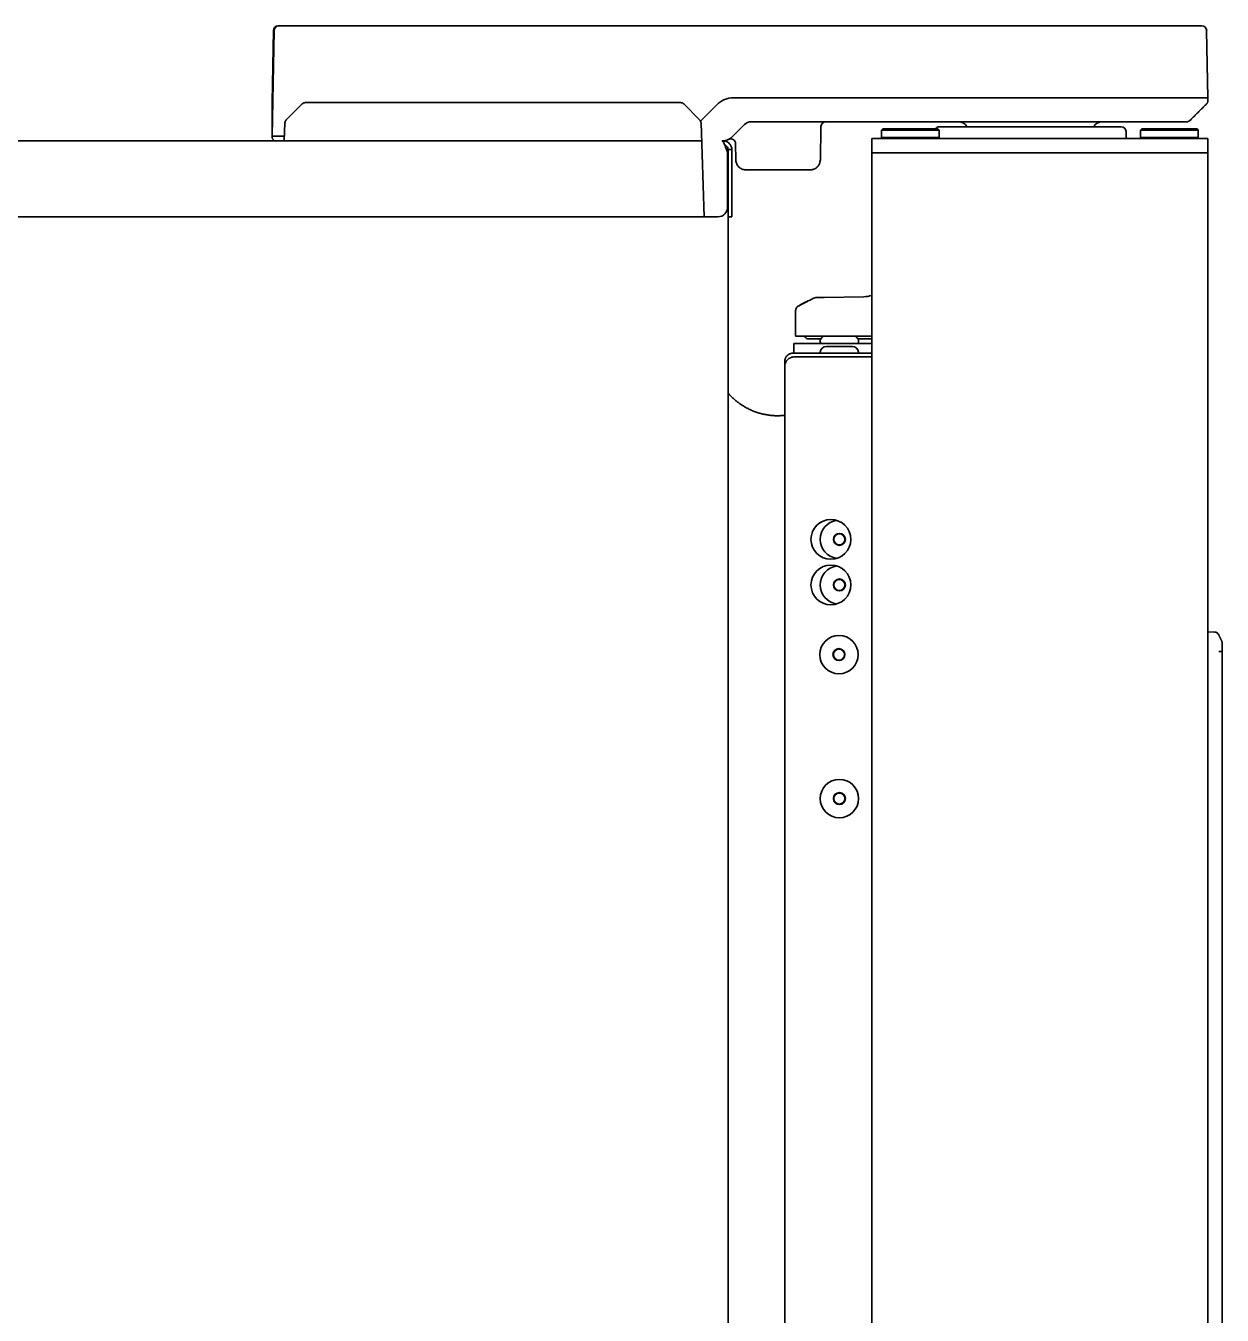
# Model space of a CAD drawing. Header units: inches. Extents: x 786 to 5755, y -850 to 3635.
# Drawn here: x 5439.4 to 5688.8, y 1846.5 to 2115.1 of the extents above; entities that cross this region are included whole.
import ezdxf

# ---------------------------------------------------------------- set-up
doc = ezdxf.new("R2010")
doc.units = ezdxf.units.IN
doc.layers.add('1', color=7, linetype='Continuous', true_color=0xffffff)

msp = doc.modelspace()

# ---------------------------------------------------------------- linework, layer by layer
at = {"layer": '1', "color": 7, "linetype": 'Continuous', "lineweight": 35}
for p, q in [((5492.12, 2115.13), (5492.04, 2115.13)), ((5497.76, 2115.13), (5492.14, 2115.13)), ((5574.79, 2115.13), (5497.76, 2115.13)), ((5583.42, 2115.13), (5578.35, 2115.13)), ((5678.76, 2115.13), (5586.93, 2115.13)), ((5684.52, 2115.13), (5678.76, 2115.13)), ((5491.02, 2114.15), (5490.76, 2099.25)), ((5491.14, 2114.15), (5490.76, 2092.13)), ((5685.76, 2100.13), (5685.51, 2114.15)), ((5493.68, 2095.55), (5496.97, 2098.84)), ((5499.26, 2099.13), (5497.67, 2099.13)), ((5574.26, 2099.13), (5499.26, 2099.13)), ((5575.85, 2099.13), (5574.26, 2099.13)), ((5576.55, 2098.84), (5579.84, 2095.55)), ((5580.02, 2095.29), (5583.4, 2098.67)), ((5586.93, 2100.13), (5678.76, 2100.13)), ((5678.76, 2100.13), (5685.76, 2100.13)), ((5685.75, 2099.42), (5685.76, 2100.13)), ((5490.76, 2097.93), (5490.76, 2093.45)), ((5493.39, 2094.88), (5493.26, 2091.13)), ((5580.81, 2075.33), (5580.13, 2094.88)), ((5590.59, 2095.13), (5591.47, 2095.13)), ((5591.47, 2095.13), (5678.76, 2095.13)), ((5605.12, 2094.15), (5605, 2087.09)), ((5617.76, 2093.38), (5618.01, 2093.63)), ((5617.76, 2093.38), (5629.76, 2093.38)), ((5617.76, 2091.88), (5617.76, 2093.38)), ((5629.51, 2093.63), (5618.01, 2093.63)), ((5629.51, 2093.63), (5629.76, 2093.38)), ((5629.76, 2093.38), (5629.76, 2091.88)), ((5629.81, 2094.1), (5648.76, 2094.1)), ((5648.76, 2094.1), (5667.71, 2094.1)), ((5668.71, 2093.14), (5668.76, 2091.63)), ((5671.76, 2093.38), (5672.01, 2093.63)), ((5671.76, 2093.38), (5683.76, 2093.38)), ((5671.76, 2091.88), (5671.76, 2093.38)), ((5683.51, 2093.63), (5672.01, 2093.63)), ((5683.51, 2093.63), (5683.76, 2093.38)), ((5683.76, 2093.38), (5683.76, 2091.88)), ((5580.26, 2091.13), (4586.81, 2091.13)), ((5490.76, 2092.13), (5490.76, 2091.87)), ((5490.76, 2092.13), (5493.29, 2092.13)), ((5584.51, 2091.13), (5584.53, 2091.12)), ((5584.76, 2091.13), (5584.51, 2091.13)), ((5587.34, 2090.59), (5587.4, 2087.1)), ((5617.76, 2091.63), (5615.76, 2091.63)), ((5615.76, 2091.63), (5615.76, 2088.63)), ((5618.01, 2091.63), (5617.76, 2091.88)), ((5617.76, 2091.88), (5623.76, 2091.88)), ((5617.76, 2091.63), (5683.76, 2091.63)), ((5623.76, 2091.88), (5629.76, 2091.88)), ((5629.76, 2091.88), (5629.51, 2091.63)), ((5671.76, 2091.88), (5677.76, 2091.88)), ((5672.01, 2091.63), (5671.76, 2091.88)), ((5677.76, 2091.88), (5683.76, 2091.88)), ((5683.76, 2091.88), (5683.51, 2091.63)), ((5685.76, 2091.63), (5683.76, 2091.63)), ((5685.76, 2088.63), (5685.76, 2091.63)), ((5585.42, 2089.33), (5585.47, 2089.22)), ((5585.66, 2088.37), (5585.66, 2077.33)), ((5585.76, 2089.22), (5585.76, 2089.33)), ((5585.76, 2089.22), (5585.76, 2088.37)), ((5585.76, 2088.37), (5585.76, 2077.33)), ((5586.56, 2089.22), (5586.56, 2089.33)), ((5586.56, 2088.37), (5586.56, 2089.22)), ((5586.56, 2088.37), (5586.56, 2077.33)), ((5615.76, 2088.63), (5617.76, 2088.63)), ((5615.76, 2088.63), (5617.76, 2088.63)), ((5615.76, 1344.12), (5615.76, 2088.63)), ((5617.76, 2088.63), (5683.76, 2088.63)), ((5617.76, 2088.63), (5683.76, 2088.63)), ((5683.76, 2088.63), (5685.76, 2088.63)), ((5683.76, 2088.63), (5685.76, 2088.63)), ((5685.76, 1344.12), (5685.76, 2088.63)), ((5589.4, 2085.13), (5601.9, 2085.13)), ((5601.9, 2085.13), (5602.99, 2085.13)), ((5605, 2087.1), (5604.95, 2087.1)), ((5585.76, 2077.33), (5585.76, 2075.35)), ((5586.56, 2075.33), (5586.56, 2077.33)), ((4587.66, 2075.33), (5583.66, 2075.33)), ((5585.76, 1299.72), (5585.76, 2075.35)), ((5585.76, 2075.33), (5586.56, 2075.33)), ((5614.04, 2058.68), (5605.79, 2058.53)), ((5599.84, 2055.82), (5599.84, 2050.43)), ((5599.84, 2050.43), (5605.74, 2050.43)), ((5605.15, 2049.93), (5602.34, 2049.93)), ((5604.97, 2049.53), (5604.97, 2049.93)), ((5615.76, 2050.43), (5605.74, 2050.43)), ((5615.59, 2049.93), (5612.79, 2049.93)), ((5612.97, 2049.93), (5612.97, 2049.53)), ((5601.47, 2048.93), (5599.47, 2048.93)), ((5599.47, 2048.93), (5599.47, 2046.93)), ((5615.76, 2048.93), (5601.47, 2048.93)), ((5604.97, 2049.33), (5604.97, 2049.53)), ((5604.97, 2048.93), (5604.97, 2049.33)), ((5611.67, 2048.33), (5606.27, 2048.33)), ((5612.97, 2049.53), (5612.97, 2049.33)), ((5612.97, 2049.33), (5612.97, 2048.93)), ((5597.56, 2045.04), (5597.59, 2044.48)), ((5601.4, 2046.13), (5599.54, 2046.13)), ((5615.76, 2046.93), (5599.99, 2046.93)), ((5601.65, 2046.13), (5601.4, 2046.13)), ((5615.76, 2046.13), (5601.65, 2046.13)), ((5597.56, 2044.13), (5597.56, 1754.2)), ((5687.17, 1988.81), (5685.76, 1988.88)), ((5688.76, 1768.71), (5688.76, 1984.77))]:
    msp.add_line(p, q, dxfattribs=at)
for centre, radius in [((5607.19, 2008.12), 4.15), ((5608.97, 2008.12), 1.25), ((5608.97, 2008.12), 1.15), ((5607.19, 1998.62), 4.15), ((5608.97, 1998.62), 1.25), ((5608.97, 1998.62), 1.15), ((5608.88, 1984.11), 4), ((5608.88, 1984.11), 1.25), ((5608.88, 1984.11), 1.15), ((5608.97, 1954.12), 4), ((5608.97, 1954.12), 1.25), ((5608.97, 1954.12), 1.15)]:
    msp.add_circle(centre, radius, dxfattribs=at)
for centre, radius, start, end in [((5492.02, 2114.13), 1, 90, 179), ((5492.14, 2114.13), 1, 90, 179), ((5684.52, 2114.13), 1, 1, 90), ((5497.67, 2098.13), 1, 90, 135), ((5575.85, 2098.13), 1, 45, 90), ((5494.39, 2094.85), 1, 135, 178), ((5579.13, 2094.85), 1, 2, 45), ((5590.59, 2093.13), 2, 90, 135), ((5606.12, 2094.13), 1, 90, 179), ((5629.81, 2093.1), 1, 90, 148.0305), ((5633.79, 2093.13), 2, 29.0308, 90), ((5663.73, 2093.13), 2, 90, 150.9692), ((5667.71, 2093.1), 1, 2, 90), ((5491.51, 2091.88), 0.75, 181, 270), ((5586.34, 2090.57), 1, 1, 117.0987), ((5583.66, 2088.37), 2, 0, 25), ((5583.66, 2077.33), 2, 270, 0), ((5613.94, 2064.68), 6, 271, 287.6821), ((5601.48, 2049.93), 0.5, 30, 90), ((5602.34, 2050.43), 0.5, 210, 270), ((5609.17, 2047.31), 4.8, 139.458, 149.6988), ((5608.77, 2047.31), 4.8, 30.3012, 40.542), ((5615.59, 2050.43), 0.5, 270, 289.2694), ((5605.37, 2049.53), 0.4, 149.6988, 180), ((5605.37, 2049.33), 0.4, 180, 270), ((5606.27, 2047.03), 1.3, 90, 174.7841), ((5611.67, 2047.03), 1.3, 5.2159, 90), ((5612.57, 2049.33), 0.4, 270, 0), ((5612.57, 2049.53), 0.4, 0, 30.3012), ((5605.17, 2047.13), 0.2, 174.7841, 270), ((5612.77, 2047.13), 0.2, 270, 5.2159), ((5608.97, 2008.12), 4, 97.74, 262.2544), ((5608.97, 1998.62), 4, 97.74, 262.2544)]:
    msp.add_arc(centre, radius, start, end, dxfattribs=at)
at = {"layer": '1', "color": 7, "linetype": 'Continuous', "lineweight": 35, "extrusion": (0, 0, -1)}
for centre, major_axis, ratio, start_param, end_param in [((5492.12, 2114.13), (0, 1), 0.998849, 4.729842, 6.283185), ((5599.54, 2044.13), (0, 2), 0.990268, 4.712389, 6.283185), ((5687.12, 1987.81), (0.052, 0.999), 0.99998, 0, 1.065736)]:
    msp.add_ellipse(centre, major_axis=major_axis, ratio=ratio, start_param=start_param, end_param=end_param, dxfattribs=at)
at = {"layer": '1', "color": 7, "linetype": 'Continuous', "lineweight": 35}
for points, knots in [([(5578.35, 2115.13), (5578.05, 2115.13), (5577.76, 2115.13), (5577.16, 2115.13), (5576.87, 2115.13), (5575.98, 2115.13), (5575.38, 2115.13), (5574.79, 2115.13)], [0, 0, 0, 0, 0.25, 0.25, 0.5, 0.5, 1, 1, 1, 1]), ([(5586.93, 2115.13), (5586.35, 2115.13), (5585.76, 2115.13), (5584.88, 2115.13), (5584.59, 2115.13), (5584, 2115.13), (5583.71, 2115.13), (5583.42, 2115.13)], [0, 0, 0, 0, 0.5, 0.5, 0.75, 0.75, 1, 1, 1, 1]), ([(5490.76, 2099.25), (5490.76, 2099.25), (5490.76, 2099.12), (5490.76, 2098.65), (5490.76, 2098.32), (5490.76, 2097.93)], [0, 0, 0, 0, 0.5, 0.5, 1, 1, 1, 1]), ([(5685.75, 2099.42), (5685.75, 2099.37), (5685.74, 2099.32), (5685.72, 2099.23), (5685.71, 2099.18), (5685.67, 2099.09), (5685.65, 2099.05), (5685.59, 2098.97), (5685.56, 2098.93), (5685.53, 2098.9)], [0, 0, 0, 0, 0.25, 0.25, 0.5, 0.5, 0.75, 0.75, 1, 1, 1, 1]), ([(5678.76, 2095.13), (5678.8, 2095.13), (5678.84, 2095.13), (5678.93, 2095.13), (5678.97, 2095.13), (5679.09, 2095.13), (5679.18, 2095.13), (5679.3, 2095.13), (5679.34, 2095.13), (5679.42, 2095.13), (5679.46, 2095.13), (5679.58, 2095.13), (5679.66, 2095.13), (5679.81, 2095.13), (5679.89, 2095.13), (5680, 2095.13), (5680.04, 2095.13), (5680.11, 2095.13), (5680.14, 2095.13), (5680.25, 2095.13), (5680.32, 2095.13), (5680.45, 2095.13), (5680.51, 2095.13), (5680.63, 2095.13), (5680.68, 2095.13), (5680.77, 2095.13), (5680.79, 2095.13), (5680.84, 2095.13), (5680.87, 2095.13), (5680.94, 2095.13), (5680.98, 2095.13), (5681.04, 2095.13), (5681.06, 2095.13), (5681.1, 2095.13), (5681.12, 2095.13), (5681.15, 2095.13), (5681.16, 2095.13), (5681.19, 2095.13), (5681.21, 2095.13), (5681.23, 2095.13), (5681.25, 2095.13), (5681.27, 2095.13), (5681.28, 2095.13), (5681.29, 2095.13), (5681.3, 2095.13), (5681.32, 2095.13), (5681.32, 2095.13), (5681.33, 2095.13), (5681.34, 2095.13), (5681.34, 2095.13), (5681.34, 2095.13), (5681.34, 2095.13), (5681.34, 2095.13), (5681.34, 2095.13), (5681.34, 2095.13), (5681.34, 2095.13)], [0, 0, 0, 0, 0.03125, 0.03125, 0.0625, 0.0625, 0.125, 0.125, 0.15625, 0.15625, 0.1875, 0.1875, 0.25, 0.25, 0.3125, 0.3125, 0.34375, 0.34375, 0.375, 0.375, 0.4375, 0.4375, 0.5, 0.5, 0.5625, 0.5625, 0.59375, 0.59375, 0.625, 0.625, 0.6875, 0.6875, 0.71875, 0.71875, 0.75, 0.75, 0.78125, 0.78125, 0.8125, 0.8125, 0.84375, 0.84375, 0.875, 0.875, 0.90625, 0.90625, 0.9375, 0.9375, 0.96875, 0.96875, 0.984375, 0.984375, 0.992187, 0.992187, 1, 1, 1, 1]), ([(5681.34, 2095.13), (5681.41, 2095.13), (5681.48, 2095.14), (5681.6, 2095.16), (5681.67, 2095.18), (5681.79, 2095.23), (5681.85, 2095.26), (5681.95, 2095.34), (5682.01, 2095.38), (5682.05, 2095.42)], [0, 0, 0, 0, 0.25, 0.25, 0.5, 0.5, 0.75, 0.75, 1, 1, 1, 1]), ([(5681.35, 2095.13), (5681.41, 2095.13), (5681.48, 2095.14), (5681.6, 2095.16), (5681.67, 2095.18), (5681.79, 2095.23), (5681.85, 2095.26), (5681.96, 2095.34), (5682.01, 2095.38), (5682.05, 2095.42)], [0, 0, 0, 0, 0.25, 0.25, 0.5, 0.5, 0.75, 0.75, 1, 1, 1, 1]), ([(5584.52, 2091.13), (5584.62, 2091.13), (5584.71, 2091.14), (5584.91, 2091.16), (5585.1, 2091.18), (5585.29, 2091.23), (5585.41, 2091.27), (5585.43, 2091.27), (5585.48, 2091.29), (5585.5, 2091.3), (5585.57, 2091.32), (5585.62, 2091.34), (5585.76, 2091.4), (5585.93, 2091.48), (5586.1, 2091.58), (5586.22, 2091.66), (5586.28, 2091.7), (5586.34, 2091.75), (5586.38, 2091.78), (5586.4, 2091.8), (5586.5, 2091.87), (5586.57, 2091.94), (5586.64, 2092.01)], [0, 0, 0, 0, 0.125, 0.125, 0.25, 0.375, 0.375, 0.40625, 0.40625, 0.4375, 0.4375, 0.5, 0.5, 0.625, 0.75, 0.75, 0.8125, 0.84375, 0.84375, 0.875, 0.875, 1, 1, 1, 1]), ([(5584.53, 2091.12), (5584.57, 2091.12), (5584.61, 2091.1), (5584.68, 2091.04), (5584.72, 2091), (5584.79, 2090.9), (5584.83, 2090.84), (5584.9, 2090.71), (5584.94, 2090.63), (5585.01, 2090.47), (5585.05, 2090.38), (5585.12, 2090.19), (5585.16, 2090.09), (5585.23, 2089.88), (5585.27, 2089.77), (5585.34, 2089.55), (5585.38, 2089.44), (5585.42, 2089.33)], [0, 0, 0, 0, 0.125, 0.125, 0.25, 0.25, 0.375, 0.375, 0.5, 0.5, 0.625, 0.625, 0.75, 0.75, 0.875, 0.875, 1, 1, 1, 1]), ([(5584.91, 2091.12), (5584.91, 2091.13), (5584.9, 2091.13), (5584.89, 2091.13), (5584.88, 2091.13), (5584.87, 2091.13), (5584.86, 2091.13), (5584.85, 2091.13), (5584.84, 2091.13), (5584.83, 2091.13), (5584.81, 2091.13), (5584.8, 2091.13), (5584.79, 2091.13), (5584.78, 2091.13), (5584.77, 2091.13), (5584.76, 2091.13), (5584.76, 2091.13)], [0, 0, 0, 0, 0.070356, 0.140723, 0.211142, 0.28165, 0.352287, 0.42309, 0.494098, 0.565348, 0.636878, 0.708725, 0.780925, 0.853514, 0.926527, 1, 1, 1, 1]), ([(5586.56, 2089.33), (5586.56, 2089.44), (5586.55, 2089.55), (5586.51, 2089.77), (5586.48, 2089.88), (5586.4, 2090.09), (5586.35, 2090.19), (5586.23, 2090.38), (5586.16, 2090.47), (5586.01, 2090.63), (5585.93, 2090.71), (5585.75, 2090.84), (5585.65, 2090.9), (5585.45, 2091), (5585.35, 2091.04), (5585.13, 2091.1), (5585.02, 2091.12), (5584.91, 2091.12)], [0, 0, 0, 0, 0.125, 0.125, 0.25, 0.25, 0.375, 0.375, 0.5, 0.5, 0.625, 0.625, 0.75, 0.75, 0.875, 0.875, 1, 1, 1, 1]), ([(5585.76, 2089.33), (5585.76, 2089.46), (5585.74, 2089.58), (5585.65, 2089.81), (5585.58, 2089.92), (5585.41, 2090.1), (5585.31, 2090.17), (5585.16, 2090.25), (5585.13, 2090.26), (5585.09, 2090.27)], [0, 0, 0, 0, 0.302566, 0.302566, 0.605132, 0.605132, 0.907698, 0.907698, 1, 1, 1, 1]), ([(5589.4, 2085.13), (5589.27, 2085.13), (5589.14, 2085.14), (5588.89, 2085.19), (5588.76, 2085.23), (5588.4, 2085.38), (5588.18, 2085.52), (5587.81, 2085.89), (5587.66, 2086.1), (5587.51, 2086.46), (5587.47, 2086.58), (5587.42, 2086.84), (5587.4, 2086.97), (5587.4, 2087.1)], [0, 0, 0, 0, 0.125, 0.125, 0.25, 0.25, 0.5, 0.5, 0.75, 0.75, 0.875, 0.875, 1, 1, 1, 1]), ([(5604.95, 2087.1), (5604.95, 2087.09), (5604.95, 2087.07), (5604.94, 2087.05), (5604.94, 2087.03), (5604.94, 2087.01), (5604.94, 2086.99), (5604.94, 2086.96), (5604.94, 2086.94), (5604.94, 2086.92), (5604.93, 2086.9), (5604.93, 2086.88), (5604.93, 2086.85), (5604.92, 2086.83), (5604.92, 2086.81), (5604.92, 2086.79), (5604.91, 2086.76), (5604.91, 2086.74), (5604.9, 2086.72), (5604.9, 2086.7), (5604.89, 2086.68), (5604.89, 2086.65), (5604.88, 2086.63), (5604.88, 2086.61), (5604.87, 2086.59), (5604.87, 2086.56), (5604.86, 2086.54), (5604.85, 2086.52), (5604.85, 2086.5), (5604.84, 2086.48), (5604.83, 2086.45), (5604.82, 2086.43), (5604.81, 2086.41), (5604.81, 2086.39), (5604.8, 2086.37), (5604.79, 2086.34), (5604.78, 2086.32), (5604.77, 2086.3), (5604.76, 2086.28), (5604.75, 2086.26), (5604.74, 2086.24), (5604.73, 2086.22), (5604.72, 2086.19), (5604.71, 2086.17), (5604.7, 2086.15), (5604.68, 2086.13), (5604.67, 2086.11), (5604.66, 2086.09), (5604.65, 2086.07), (5604.64, 2086.05), (5604.62, 2086.03), (5604.61, 2086.01), (5604.6, 2085.99), (5604.58, 2085.97), (5604.57, 2085.95), (5604.55, 2085.93), (5604.54, 2085.91), (5604.52, 2085.89), (5604.51, 2085.87), (5604.49, 2085.85), (5604.48, 2085.83), (5604.46, 2085.81), (5604.45, 2085.79), (5604.43, 2085.78), (5604.41, 2085.76), (5604.4, 2085.74), (5604.38, 2085.72), (5604.36, 2085.71), (5604.35, 2085.69), (5604.34, 2085.68), (5604.32, 2085.67), (5604.31, 2085.65), (5604.3, 2085.64), (5604.28, 2085.63), (5604.27, 2085.62), (5604.25, 2085.6), (5604.24, 2085.59), (5604.22, 2085.58), (5604.2, 2085.56), (5604.19, 2085.55), (5604.17, 2085.53), (5604.15, 2085.52), (5604.13, 2085.51), (5604.11, 2085.49), (5604.09, 2085.48), (5604.07, 2085.47), (5604.05, 2085.45), (5604.03, 2085.44), (5604.01, 2085.42), (5603.99, 2085.41), (5603.96, 2085.4), (5603.94, 2085.38), (5603.92, 2085.37), (5603.89, 2085.35), (5603.87, 2085.34), (5603.84, 2085.33), (5603.81, 2085.32), (5603.79, 2085.3), (5603.76, 2085.29), (5603.73, 2085.28), (5603.7, 2085.27), (5603.67, 2085.25), (5603.64, 2085.24), (5603.61, 2085.23), (5603.58, 2085.22), (5603.55, 2085.21), (5603.51, 2085.2), (5603.48, 2085.19), (5603.45, 2085.19), (5603.41, 2085.18), (5603.38, 2085.17), (5603.34, 2085.16), (5603.3, 2085.16), (5603.27, 2085.15), (5603.23, 2085.15), (5603.19, 2085.14), (5603.15, 2085.14), (5603.11, 2085.13), (5603.07, 2085.13), (5603.03, 2085.13), (5603.01, 2085.13), (5602.99, 2085.13)], [0, 0, 0, 0, 0.007054, 0.014124, 0.021211, 0.028313, 0.035432, 0.042566, 0.049717, 0.056884, 0.064068, 0.071267, 0.078483, 0.085714, 0.092962, 0.100226, 0.107506, 0.114803, 0.122115, 0.129444, 0.136789, 0.144149, 0.151527, 0.15892, 0.166329, 0.173755, 0.181197, 0.188655, 0.196129, 0.203619, 0.211125, 0.218648, 0.226186, 0.233741, 0.241312, 0.248899, 0.256503, 0.264122, 0.271758, 0.27941, 0.287078, 0.294762, 0.302462, 0.310179, 0.317912, 0.32566, 0.333425, 0.341207, 0.349004, 0.356817, 0.364647, 0.372493, 0.380355, 0.388233, 0.396128, 0.404038, 0.411965, 0.419908, 0.427867, 0.435842, 0.443833, 0.451841, 0.459865, 0.467904, 0.47596, 0.484033, 0.492121, 0.500226, 0.505738, 0.511401, 0.517214, 0.523178, 0.529293, 0.535559, 0.541975, 0.548542, 0.55526, 0.562128, 0.569147, 0.576316, 0.583636, 0.591107, 0.598729, 0.606501, 0.614424, 0.622498, 0.630722, 0.639097, 0.647623, 0.656299, 0.665126, 0.674104, 0.683232, 0.692511, 0.701941, 0.711521, 0.721252, 0.731134, 0.741166, 0.751349, 0.761683, 0.772168, 0.782803, 0.793588, 0.804525, 0.815612, 0.82685, 0.838238, 0.849777, 0.861467, 0.873308, 0.885299, 0.897441, 0.909733, 0.922177, 0.93477, 0.947515, 0.96041, 0.973456, 0.986653, 1, 1, 1, 1]), ([(5604.31, 2058.51), (5604.16, 2058.51), (5604.01, 2058.49), (5603.71, 2058.41), (5603.56, 2058.36), (5603.43, 2058.29)], [0, 0, 0, 0, 0.5, 0.5, 1, 1, 1, 1]), ([(5605.79, 2058.53), (5605.77, 2058.53), (5605.75, 2058.53), (5605.7, 2058.53), (5605.67, 2058.53), (5605.6, 2058.53), (5605.55, 2058.53), (5605.46, 2058.53), (5605.41, 2058.53), (5605.32, 2058.53), (5605.27, 2058.53), (5605.18, 2058.52), (5605.14, 2058.52), (5605.05, 2058.52), (5605.01, 2058.52), (5604.93, 2058.52), (5604.89, 2058.52), (5604.83, 2058.52), (5604.81, 2058.52), (5604.78, 2058.52), (5604.76, 2058.52), (5604.71, 2058.52), (5604.68, 2058.52), (5604.62, 2058.51), (5604.59, 2058.51), (5604.55, 2058.51), (5604.54, 2058.51), (5604.51, 2058.51), (5604.5, 2058.51), (5604.46, 2058.51), (5604.44, 2058.51), (5604.39, 2058.51), (5604.36, 2058.51), (5604.34, 2058.51), (5604.33, 2058.51), (5604.33, 2058.51), (5604.33, 2058.51), (5604.32, 2058.51), (5604.32, 2058.51), (5604.32, 2058.51), (5604.32, 2058.51), (5604.31, 2058.51), (5604.31, 2058.51), (5604.31, 2058.51)], [0, 0, 0, 0, 0.031368, 0.031368, 0.062736, 0.062736, 0.125471, 0.125471, 0.188207, 0.188207, 0.250942, 0.250942, 0.313678, 0.313678, 0.376413, 0.376413, 0.439149, 0.439149, 0.470516, 0.470516, 0.501884, 0.501884, 0.56462, 0.56462, 0.627355, 0.627355, 0.658723, 0.658723, 0.690091, 0.690091, 0.752826, 0.752826, 0.878297, 0.878297, 0.909665, 0.909665, 0.925349, 0.925349, 0.941033, 0.941033, 0.9724, 0.9724, 1, 1, 1, 1]), ([(5600.39, 2056.71), (5600.3, 2056.67), (5600.23, 2056.62), (5600.1, 2056.49), (5600.04, 2056.42), (5599.94, 2056.26), (5599.91, 2056.18), (5599.86, 2056), (5599.84, 2055.91), (5599.84, 2055.82)], [0, 0, 0, 0, 0.25, 0.25, 0.5, 0.5, 0.75, 0.75, 1, 1, 1, 1]), ([(5600.52, 2056.8), (5600.53, 2056.8), (5600.55, 2056.82), (5600.58, 2056.83), (5600.59, 2056.84), (5600.62, 2056.86), (5600.63, 2056.87), (5600.7, 2056.91), (5600.76, 2056.95), (5600.91, 2057.03), (5600.98, 2057.08), (5601.16, 2057.18), (5601.25, 2057.23), (5601.37, 2057.3), (5601.4, 2057.31), (5601.45, 2057.34), (5601.53, 2057.38), (5601.61, 2057.42), (5601.78, 2057.51), (5601.89, 2057.56), (5602.14, 2057.68), (5602.26, 2057.73), (5602.46, 2057.82), (5602.53, 2057.85), (5602.63, 2057.89), (5602.66, 2057.9), (5602.68, 2057.91)], [0, 0, 0, 0, 0.048402, 0.048402, 0.081418, 0.081418, 0.114435, 0.114435, 0.2465, 0.2465, 0.378566, 0.378566, 0.510631, 0.510631, 0.543648, 0.543648, 0.576664, 0.642697, 0.642697, 0.774762, 0.774762, 0.906828, 0.906828, 0.972861, 0.972861, 1, 1, 1, 1]), ([(5599.36, 2046.93), (5599.24, 2046.93), (5599.12, 2046.92), (5598.94, 2046.88), (5598.89, 2046.87), (5598.8, 2046.84), (5598.77, 2046.83), (5598.72, 2046.81), (5598.69, 2046.8), (5598.55, 2046.74), (5598.45, 2046.69), (5598.33, 2046.61), (5598.31, 2046.59), (5598.26, 2046.55), (5598.24, 2046.54), (5598.17, 2046.48), (5598.13, 2046.44), (5598.01, 2046.32), (5597.93, 2046.23), (5597.86, 2046.12), (5597.84, 2046.09), (5597.81, 2046.05), (5597.77, 2045.97), (5597.73, 2045.9), (5597.69, 2045.8), (5597.67, 2045.75), (5597.65, 2045.67), (5597.64, 2045.65), (5597.62, 2045.6), (5597.62, 2045.57), (5597.59, 2045.44), (5597.57, 2045.34), (5597.57, 2045.24)], [0, 0, 0, 0, 0.125, 0.125, 0.1875, 0.1875, 0.21875, 0.21875, 0.25, 0.25, 0.375, 0.375, 0.40625, 0.40625, 0.4375, 0.4375, 0.5, 0.5, 0.625, 0.625, 0.65625, 0.65625, 0.6875, 0.75, 0.75, 0.8125, 0.8125, 0.84375, 0.84375, 0.875, 0.875, 1, 1, 1, 1]), ([(5598.93, 2046.03), (5598.93, 2046.03), (5598.94, 2046.04), (5598.97, 2046.05), (5599, 2046.06), (5599.05, 2046.08), (5599.07, 2046.09), (5599.11, 2046.1), (5599.12, 2046.1), (5599.21, 2046.12), (5599.29, 2046.13), (5599.36, 2046.13)], [0, 0, 0, 0, 0.019788, 0.019788, 0.264841, 0.264841, 0.387368, 0.387368, 0.509894, 0.509894, 1, 1, 1, 1]), ([(5599.36, 2046.93), (5599.46, 2046.93), (5599.56, 2046.93), (5599.77, 2046.93), (5599.88, 2046.93), (5599.99, 2046.93)], [0, 0, 0, 0, 0.462959, 0.462959, 1, 1, 1, 1]), ([(5687.17, 1988.81), (5687.26, 1988.8), (5687.35, 1988.79), (5687.52, 1988.73), (5687.6, 1988.69), (5687.75, 1988.59), (5687.81, 1988.53), (5687.93, 1988.4), (5687.98, 1988.33), (5688.02, 1988.25)], [0, 0, 0, 0, 0.25, 0.25, 0.5, 0.5, 0.75, 0.75, 1, 1, 1, 1]), ([(5688.76, 1986.49), (5688.76, 1986.57), (5688.75, 1986.64), (5688.72, 1986.79), (5688.69, 1986.86), (5688.66, 1986.93)], [0, 0, 0, 0, 0.5, 0.5, 1, 1, 1, 1]), ([(5688.76, 1984.77), (5688.76, 1984.83), (5688.76, 1984.88), (5688.76, 1984.97), (5688.76, 1985), (5688.76, 1985.05), (5688.76, 1985.08), (5688.76, 1985.16), (5688.76, 1985.21), (5688.76, 1985.32), (5688.76, 1985.37), (5688.76, 1985.48), (5688.76, 1985.53), (5688.76, 1985.6), (5688.76, 1985.62), (5688.76, 1985.67), (5688.76, 1985.69), (5688.76, 1985.76), (5688.76, 1985.85), (5688.76, 1985.94), (5688.76, 1986.02), (5688.76, 1986.05), (5688.76, 1986.12), (5688.76, 1986.19), (5688.76, 1986.25), (5688.76, 1986.3), (5688.76, 1986.33), (5688.76, 1986.36), (5688.76, 1986.37), (5688.76, 1986.39), (5688.76, 1986.4), (5688.76, 1986.43), (5688.76, 1986.44), (5688.76, 1986.46), (5688.76, 1986.47), (5688.76, 1986.49), (5688.76, 1986.49), (5688.76, 1986.49)], [0, 0, 0, 0, 0.0625, 0.0625, 0.09375, 0.09375, 0.125, 0.125, 0.1875, 0.1875, 0.25, 0.25, 0.3125, 0.3125, 0.34375, 0.34375, 0.375, 0.375, 0.4375, 0.5, 0.5, 0.5625, 0.5625, 0.625, 0.6875, 0.6875, 0.75, 0.75, 0.78125, 0.78125, 0.8125, 0.8125, 0.875, 0.875, 0.9375, 0.9375, 1, 1, 1, 1]), ([(5688.76, 1984.77), (5688.76, 1984.77), (5688.75, 1984.78), (5688.72, 1984.78), (5688.69, 1984.78), (5688.66, 1984.78)], [0, 0, 0, 0, 0.5, 0.5, 1, 1, 1, 1])]:
    msp.add_open_spline(points, degree=3, knots=knots, dxfattribs=at)
for points, degree in [([(5583.4, 2098.67), (5584.33, 2099.6), (5585.61, 2100.13), (5586.93, 2100.13)], 3), ([(5682.05, 2095.42), (5685.53, 2098.9)], 1), ([(5490.76, 2093.45), (5490.76, 2092.67), (5490.76, 2092.13), (5490.76, 2092.13)], 3), ([(5586.64, 2092.01), (5586.91, 2092.28), (5587.19, 2092.56), (5589.17, 2094.55)], 3), ([(5585.9, 2091.47), (5585.89, 2091.46)], 1), ([(5585.76, 2089.33), (5586.56, 2089.33)], 1), ([(5603.43, 2058.29), (5600.39, 2056.71)], 1), ([(5597.57, 2045.24), (5597.56, 2045.18), (5597.56, 2045.11), (5597.56, 2045.04)], 3), ([(5688.02, 1988.25), (5688.66, 1986.93)], 1), ([(5688.02, 1984.78), (5688.66, 1984.78)], 1)]:
    msp.add_open_spline(points, degree=degree, dxfattribs=at)
msp.add_rational_spline([(5597.57, 2033.96), (5594.24, 2033.6), (5590.97, 2034.31), (5588.14, 2035.99), (5585.98, 2038.36), (5585.94, 2038.4), (5585.89, 2038.44), (5585.84, 2038.48), (5585.78, 2038.5)], [0.499511206154, 0.482200084429, 0.483873659269, 0.504531930676, 0.544174898647, 0.535909248976, 0.531320882017, 0.530409797772, 0.53317599624], degree=4, knots=[0, 0, 0, 0, 0, 0.982252, 0.982252, 0.982252, 0.982252, 1, 1, 1, 1, 1], dxfattribs=at)

doc.saveas('drawing.dxf')
